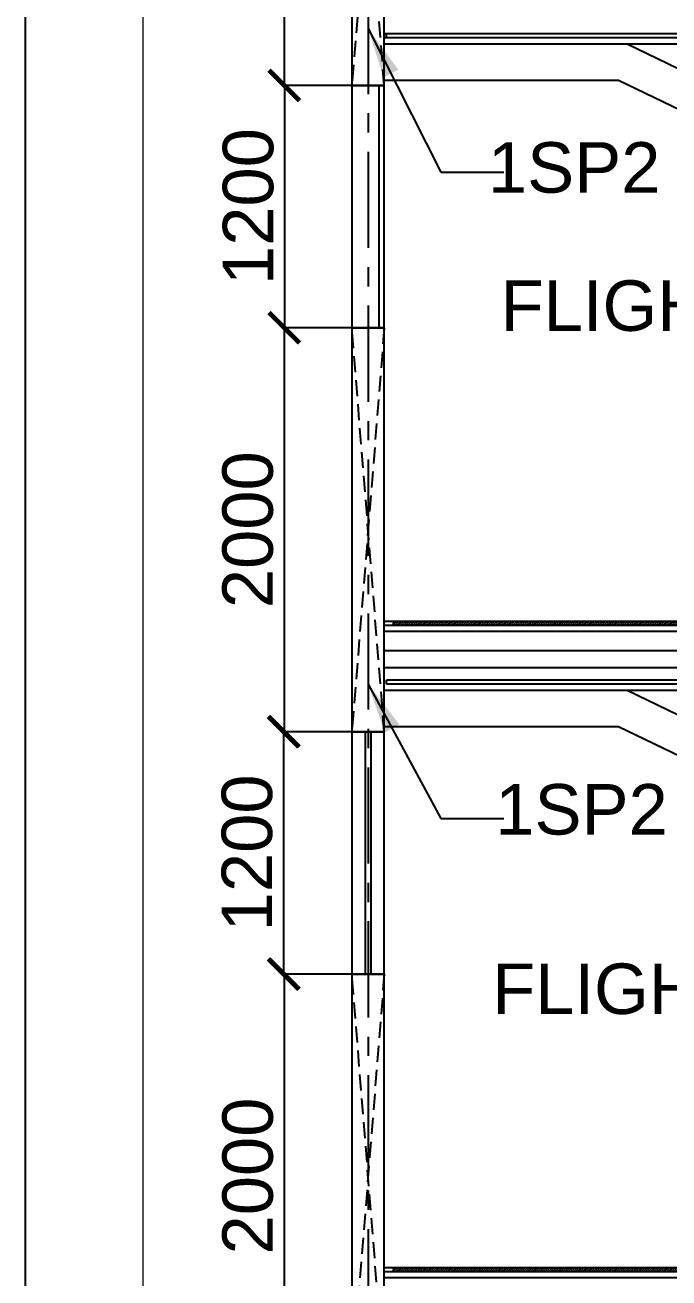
# Model space of a CAD drawing. Header units: inches. Extents: x 42351 to 118476, y -157843 to -108551.
# Drawn here: x 42351 to 45539, y -138002 to -131799 of the extents above; entities that cross this region are included whole.
import ezdxf
from ezdxf.enums import TextEntityAlignment as Align

# ---------------------------------------------------------------- set-up
doc = ezdxf.new("R2010")
doc.units = ezdxf.units.IN
doc.header["$MEASUREMENT"] = 0
for name, pattern in [('CENTER', [50.8, 31.75, -6.35, 6.35, -6.35]), ('DASHED2', [9.525, 6.35, -3.175]), ('HIDDEN2', [4.7625, 3.175, -1.5875])]:
    doc.linetypes.add(name, pattern=pattern)
for name, color, linetype in [('1', 8, 'Continuous'), ('2', 5, 'Continuous'), ('4', 4, 'Continuous'), ('AR-Column', 40, 'Continuous'), ('AR-Elevation-3', 15, 'Continuous'), ('AR-Hidden', 251, 'DASHED2'), ('AR-Staircase', 14, 'Continuous'), ('AR-Window', 9, 'Continuous'), ('ARROW', 5, 'Continuous'), ('DIM', 251, 'Continuous'), ('GRID', 8, 'CENTER'), ('STEP LINE', 6, 'Continuous')]:
    doc.layers.add(name, color=color, linetype=linetype)
for name, color, linetype, lineweight in [('HATCH', 252, 'Continuous', 9), ('JKEC COLHAT', 2, 'Continuous', 20), ('text', 4, 'Continuous', 30)]:
    doc.layers.add(name, color=color, linetype=linetype, lineweight=lineweight)
doc.styles.add('T200', font='sanss___.ttf', dxfattribs={"height": 250})
doc.styles.add('T300', font='sanss___.ttf', dxfattribs={"height": 350})
doc.dimstyles.new('T 200', dxfattribs={"dimtxt": 250, "dimasz": 150, "dimexe": 1, "dimexo": 0, "dimgap": 50, "dimtad": 1, "dimdec": 0, "dimdsep": 46, "dimtxsty": 'T200', "dimblk": 'ARCHTICK', "dimcen": 2.5, "dimdle": 1, "dimclrd": 5, "dimclre": 253, "dimclrt": 1, "dimadec": 0, "dimazin": 0, "dimtfac": 1, "dimtdec": 0, "dimtmove": 2, "dimatfit": 3, "dimfxl": 0, "dimarcsym": 0})

# ---------------------------------------------------------------- blocks, each defined once
blk = doc.blocks.new('_ARCHTICK')
at = {"color": 0, "linetype": 'ByBlock', "const_width": 0.15}
blk.add_lwpolyline([(-0.5, -0.5), (0.5, 0.5)], dxfattribs=at)
blk = doc.blocks.new('*D134')
at = {"layer": 'Defpoints', "color": 0}
for p in [(43969.8, -136497.1, 0), (43633.6, -138497.1), (43969.8, -138497.1, 0)]:
    blk.add_point(p, dxfattribs=at)
at = {"layer": 'DIM', "color": 253, "lineweight": -2}
for p, q in [((43969.8, -136497.1), (43632.6, -136497.1)), ((43969.8, -138497.1), (43632.6, -138497.1))]:
    blk.add_line(p, q, dxfattribs=at)
at = {"layer": 'DIM', "color": 5, "lineweight": -2}
blk.add_line((43633.6, -136496.1), (43633.6, -138498.1), dxfattribs=at)
at = {"layer": 'DIM', "color": 5, "lineweight": -2, "xscale": 150, "yscale": 150, "zscale": 150}
for p, rotation in [((43633.6, -136497.1), 90), ((43633.6, -138497.1), 270)]:
    blk.add_blockref('_ARCHTICK', p, dxfattribs=dict(at, rotation=rotation))
at = {"layer": 'DIM', "color": 1, "insert": (43454.8, -137497.1), "char_height": 250, "attachment_point": 5, "rotation": 90, "style": 'T200'}
blk.add_mtext('2000', dxfattribs=at)
blk = doc.blocks.new('*D135')
at = {"layer": 'Defpoints', "color": 0}
for p in [(43969.8, -133297.1, 0), (43633.5, -135297.1), (43969.8, -135297.1, 0)]:
    blk.add_point(p, dxfattribs=at)
at = {"layer": 'DIM', "color": 253, "lineweight": -2}
for p, q in [((43969.8, -133297.1), (43632.5, -133297.1)), ((43969.8, -135297.1), (43632.5, -135297.1))]:
    blk.add_line(p, q, dxfattribs=at)
at = {"layer": 'DIM', "color": 5, "lineweight": -2}
blk.add_line((43633.5, -133296.1), (43633.5, -135298.1), dxfattribs=at)
at = {"layer": 'DIM', "color": 5, "lineweight": -2, "xscale": 150, "yscale": 150, "zscale": 150}
for p, rotation in [((43633.5, -133297.1), 90), ((43633.5, -135297.1), 270)]:
    blk.add_blockref('_ARCHTICK', p, dxfattribs=dict(at, rotation=rotation))
at = {"layer": 'DIM', "color": 1, "insert": (43454.8, -134297.1), "char_height": 250, "attachment_point": 5, "rotation": 90, "style": 'T200'}
blk.add_mtext('2000', dxfattribs=at)
blk = doc.blocks.new('*D136')
at = {"layer": 'Defpoints', "color": 0}
for p in [(43969.8, -130097.1, 0), (43633.5, -132097.1), (43969.8, -132097.1, 0)]:
    blk.add_point(p, dxfattribs=at)
at = {"layer": 'DIM', "color": 253, "lineweight": -2}
for p, q in [((43969.8, -130097.1), (43632.5, -130097.1)), ((43969.8, -132097.1), (43632.5, -132097.1))]:
    blk.add_line(p, q, dxfattribs=at)
at = {"layer": 'DIM', "color": 5, "lineweight": -2}
blk.add_line((43633.5, -130096.1), (43633.5, -132098.1), dxfattribs=at)
at = {"layer": 'DIM', "color": 5, "lineweight": -2, "xscale": 150, "yscale": 150, "zscale": 150}
for p, rotation in [((43633.5, -130097.1), 90), ((43633.5, -132097.1), 270)]:
    blk.add_blockref('_ARCHTICK', p, dxfattribs=dict(at, rotation=rotation))
at = {"layer": 'DIM', "color": 1, "insert": (43454.8, -131097.1), "char_height": 250, "attachment_point": 5, "rotation": 90, "style": 'T200'}
blk.add_mtext('2000', dxfattribs=at)
blk = doc.blocks.new('*D145')
at = {"layer": 'Defpoints', "color": 0}
for p in [(43969.8, -135297.1, 0), (43630.1, -136497.1), (43969.8, -136497.1, 0)]:
    blk.add_point(p, dxfattribs=at)
at = {"layer": 'DIM', "color": 253, "lineweight": -2}
for p, q in [((43969.8, -135297.1), (43629.1, -135297.1)), ((43969.8, -136497.1), (43629.1, -136497.1))]:
    blk.add_line(p, q, dxfattribs=at)
at = {"layer": 'DIM', "color": 5, "lineweight": -2}
blk.add_line((43630.1, -135296.1), (43630.1, -136498.1), dxfattribs=at)
at = {"layer": 'DIM', "color": 5, "lineweight": -2, "xscale": 150, "yscale": 150, "zscale": 150}
for p, rotation in [((43630.1, -135297.1), 90), ((43630.1, -136497.1), 270)]:
    blk.add_blockref('_ARCHTICK', p, dxfattribs=dict(at, rotation=rotation))
at = {"layer": 'DIM', "color": 1, "insert": (43451.3, -135897.1), "char_height": 250, "attachment_point": 5, "rotation": 90, "style": 'T200'}
blk.add_mtext('1200', dxfattribs=at)
blk = doc.blocks.new('*D146')
at = {"layer": 'Defpoints', "color": 0}
for p in [(43969.8, -132097.1, 0), (43635.7, -133297.1), (43969.8, -133297.1, 0)]:
    blk.add_point(p, dxfattribs=at)
at = {"layer": 'DIM', "color": 253, "lineweight": -2}
for p, q in [((43969.8, -132097.1), (43634.7, -132097.1)), ((43969.8, -133297.1), (43634.7, -133297.1))]:
    blk.add_line(p, q, dxfattribs=at)
at = {"layer": 'DIM', "color": 5, "lineweight": -2}
blk.add_line((43635.7, -132096.1), (43635.7, -133298.1), dxfattribs=at)
at = {"layer": 'DIM', "color": 5, "lineweight": -2, "xscale": 150, "yscale": 150, "zscale": 150}
for p, rotation in [((43635.7, -132097.1), 90), ((43635.7, -133297.1), 270)]:
    blk.add_blockref('_ARCHTICK', p, dxfattribs=dict(at, rotation=rotation))
at = {"layer": 'DIM', "color": 1, "insert": (43457, -132697.1), "char_height": 250, "attachment_point": 5, "rotation": 90, "style": 'T200'}
blk.add_mtext('1200', dxfattribs=at)

msp = doc.modelspace()

# ---------------------------------------------------------------- hatches: boundary and pattern name
at = {"layer": 'HATCH'}
h = msp.add_hatch(dxfattribs=at)
h.set_pattern_fill('ANSI31', color=8, scale=50, angle=180, style=0)
h.set_pattern_definition([(45, (38261.357, -134274.074), (-4.4194174, 4.4194174), [])])
h.paths.add_polyline_path([(44169.8, -134751.7), (45700.8, -134751.7), (45700.8, -134770.7), (44169.8, -134770.7)])
h = msp.add_hatch(dxfattribs=at)
h.set_pattern_fill('ANSI31', color=8, scale=50, angle=180, style=0)
h.set_pattern_definition([(45, (38261.357, -137474.074), (-4.4194174, 4.4194174), [])])
h.paths.add_polyline_path([(44169.8, -137951.7), (45700.8, -137951.7), (45700.8, -137970.7), (44169.8, -137970.7)])

# ---------------------------------------------------------------- linework, layer by layer
at = {"layer": '1', "linetype": 'HIDDEN2', "ltscale": 25}
for p, q in [((44129.8, -132097.1, 0), (43969.8, -130097.1, 0)), ((44129.8, -130097.1, 0), (43969.8, -132097.1, 0)), ((44129.8, -132072.6, 0), (44129.8, -131892.6, 0)), ((44129.8, -135297.1, 0), (43969.8, -133297.1, 0)), ((44129.8, -133297.1, 0), (43969.8, -135297.1, 0)), ((44129.8, -134981.7, 0), (44129.8, -134801.7, 0)), ((44129.8, -135272.6, 0), (44129.8, -135092.6, 0)), ((44129.8, -138497.1, 0), (43969.8, -136497.1, 0)), ((44129.8, -136497.1, 0), (43969.8, -138497.1, 0))]:
    msp.add_line(p, q, dxfattribs=at)
at = {"layer": '2', "ltscale": 0.002}
msp.add_line((45681.8, -134897.1), (44129.7, -134897.1, 0), dxfattribs=at)
at = {"layer": '4'}
for p, q in [((44129.8, -131892.6, 0), (44129.8, -131781.7, 0)), ((45331.8, -131892.6), (44129.8, -131892.6, 0)), ((48431.8, -133395.6), (45331.8, -131892.6)), ((45290.4, -132072.6, 0), (44129.8, -132072.6, 0)), ((44129.8, -132097.1, 0), (44129.8, -132072.6, 0)), ((48219.2, -133492.6), (45290.4, -132072.6)), ((45731.8, -134801.7), (44129.8, -134801.7)), ((45773.1, -134981.7), (44129.8, -134981.7, 0)), ((44129.8, -135092.6, 0), (44129.8, -134981.7, 0)), ((45331.8, -135092.6), (44129.8, -135092.6, 0)), ((48431.8, -136595.6), (45331.8, -135092.6)), ((45290.4, -135272.6, 0), (44129.8, -135272.6, 0)), ((44129.8, -135297.1, 0), (44129.8, -135272.6, 0)), ((48219.2, -136692.6), (45290.4, -135272.6)), ((45731.8, -138001.7), (44129.8, -138001.7, 0))]:
    msp.add_line(p, q, dxfattribs=at)
at = {"layer": '4', "elevation": 0}
for points in [[(43969.8, -132097.1), (44129.8, -132097.1), (44129.8, -130097.1), (43969.8, -130097.1)], [(43969.8, -135297.1), (44129.8, -135297.1), (44129.8, -133297.1), (43969.8, -133297.1)], [(43969.8, -138497.1), (44129.8, -138497.1), (44129.8, -136497.1), (43969.8, -136497.1)]]:
    msp.add_lwpolyline(points, close=True, dxfattribs=at)
at = {"layer": 'AR-Column'}
for p, q in [((43969.8, -132097.1, 0), (44129.8, -132097.1, 0)), ((44009.8, -132097.1, 0), (44129.8, -132097.1, 0)), ((43969.8, -135297.1, 0), (44129.8, -135297.1, 0)), ((44009.8, -135297.1, 0), (44129.8, -135297.1, 0))]:
    msp.add_line(p, q, dxfattribs=at)
at = {"layer": 'AR-Elevation-3', "color": 8}
for p, q in [((45685.8, -131842.6, 0), (44129.8, -131842.6, 0)), ((45693.8, -131861.6, 0), (44129.8, -131861.6, 0)), ((44141.7, -131861.6, 0), (44141.7, -131842.6, 0)), ((45681.8, -134770.7), (44141.7, -134770.7, 0)), ((45685.8, -135042.6), (44141.7, -135042.6, 0)), ((44141.7, -135061.6, 0), (44141.7, -135042.6, 0)), ((45681.8, -135061.6), (44141.7, -135061.6, 0)), ((45685.8, -135042.6), (44160.7, -135042.6, 0)), ((45681.8, -137970.7), (44141.7, -137970.7, 0))]:
    msp.add_line(p, q, dxfattribs=at)
at = {"layer": 'AR-Hidden', "ltscale": 0.002}
msp.add_line((45581.8, -131842.6), (44148.8, -131842.6, 0), dxfattribs=at)
at = {"layer": 'AR-Staircase', "color": 8}
for p, q in [((45700.8, -134751.7), (44129.8, -134751.7, 0)), ((45700.8, -134770.7), (44129.8, -134770.7, 0)), ((45700.8, -137951.7), (44129.8, -137951.7, 0)), ((45700.8, -137970.7), (44129.8, -137970.7, 0))]:
    msp.add_line(p, q, dxfattribs=at)
at = {"layer": 'AR-Window', "color": 5}
msp.add_line((43969.8, -132097.1, 0), (43969.8, -132397.1, 0), dxfattribs=at)
at = {"layer": 'AR-Window', "color": 5, "ltscale": 0.5}
msp.add_line((44062.8, -135297.1, 0), (44062.8, -136497.1, 0), dxfattribs=at)
at = {"layer": 'AR-Window', "color": 5, "ltscale": 0.5, "elevation": 0}
for points in [[(43969.8, -133297.1), (44129.8, -133297.1), (44129.8, -132097.1), (43969.8, -132097.1)], [(43969.8, -136497.1), (44129.8, -136497.1), (44129.8, -135297.1), (43969.8, -135297.1)]]:
    msp.add_lwpolyline(points, close=True, dxfattribs=at)
for points in [[(44037.2, -132097.1), (44037.2, -132097.1), (44102.8, -132097.1), (44102.8, -133297.1), (44037.2, -133297.1), (44037.2, -133297.1)], [(44102.8, -136497.1), (44037.2, -136497.1), (44037.2, -135297.1), (44102.8, -135297.1), (44062.8, -135297.1)]]:
    msp.add_lwpolyline(points, dxfattribs=at)
at = {"layer": 'Defpoints', "ltscale": 0.2}
msp.add_lwpolyline([(42351.3, -157843.2), (113517.9, -157843.2), (113517.9, -108551.5), (42351.3, -108551.5)], close=True, dxfattribs=at)
at = {"layer": 'GRID', "ltscale": 15}
msp.add_line((44049.8, -110327.8), (44049.8, -152497.1), dxfattribs=at)
at = {"layer": 'JKEC COLHAT', "ltscale": 0.2}
msp.add_lwpolyline([(42934.6, -157259.8), (112934.6, -157259.8), (112934.6, -109134.8), (42934.6, -109134.8)], close=True, dxfattribs=at)
at = {"layer": 'STEP LINE'}
for points in [[(48331.8, -133347.1), (48331.8, -133201.7), (48031.8, -133201.7), (48031.8, -133056.2), (47731.8, -133056.2), (47731.8, -132910.8), (47431.8, -132910.8), (47431.8, -132765.3), (47131.8, -132765.3), (47131.8, -132619.9), (46831.8, -132619.9), (46831.8, -132474.4), (46531.8, -132474.4), (46531.8, -132329), (46231.8, -132329), (46231.8, -132183.5), (45931.8, -132183.5), (45931.8, -132038), (45631.8, -132038), (45631.8, -131892.6), (45331.8, -131892.6)], [(48331.8, -136547.1), (48331.8, -136401.7), (48031.8, -136401.7), (48031.8, -136256.2), (47731.8, -136256.2), (47731.8, -136110.8), (47431.8, -136110.8), (47431.8, -135965.3), (47131.8, -135965.3), (47131.8, -135819.9), (46831.8, -135819.9), (46831.8, -135674.4), (46531.8, -135674.4), (46531.8, -135529), (46231.8, -135529), (46231.8, -135383.5), (45931.8, -135383.5), (45931.8, -135238), (45631.8, -135238), (45631.8, -135092.6), (45331.8, -135092.6)]]:
    msp.add_lwpolyline(points, dxfattribs=at)

# ---------------------------------------------------------------- texts
at = {"layer": 'text', "style": 'T300'}
for p in [(45497.3, -132628.5), (45533.7, -135806.5)]:
    msp.add_text('1SP2', height=250, rotation=0.00006, dxfattribs=at).set_placement(p, align=Align.RIGHT)
at = {"layer": 'text', "color": 3, "style": 'T300'}
for p in [(46258.1, -133312.6), (46216.1, -136694.9)]:
    msp.add_text('FLIGHT-4', height=250, rotation=0.00006, dxfattribs=at).set_placement(p, align=Align.RIGHT)

# ---------------------------------------------------------------- dimensions: what is measured, and where the dimension line sits
at = {"layer": 'DIM', "color": 2}
for base, p1, p2, picture, middle in [((43633.5, -132097.1, 0), (43969.8, -130097.1, 0), (43969.8, -132097.1, 0), '*D136', (43454.8, -131097.1, 0)), ((43635.7, -133297.1), (43969.8, -132097.1, 0), (43969.8, -133297.1, 0), '*D146', (43457, -132697.1)), ((43633.5, -135297.1, 0), (43969.8, -133297.1, 0), (43969.8, -135297.1, 0), '*D135', (43454.8, -134297.1, 0)), ((43630.1, -136497.1), (43969.8, -135297.1, 0), (43969.8, -136497.1, 0), '*D145', (43451.3, -135897.1)), ((43633.6, -138497.1, 0), (43969.8, -136497.1, 0), (43969.8, -138497.1, 0), '*D134', (43454.8, -137497.1, 0))]:
    dim = msp.add_linear_dim(base=base, p1=p1, p2=p2, angle=90, dimstyle='T 200', override={"dimrnd": 5, "dimarcsym": 2}, dxfattribs=at)
    dim.commit()
    dim.dimension.update_dxf_attribs({"geometry": picture, "text_midpoint": middle})

# ---------------------------------------------------------------- leaders
at = {"layer": 'ARROW'}
for points in [[(44049.8, -131815.4), (44410, -132527), (44722.2, -132527)], [(44049.8, -135061.6), (44410, -135727.3), (44722.2, -135727.3)]]:
    msp.add_leader(points, dimstyle='T 200', override={"dimasz": 250, "dimtad": 0, "dimrnd": 5, "dimfxl": 5000, "dimarcsym": 2}, dxfattribs=at)

doc.saveas('drawing.dxf')
